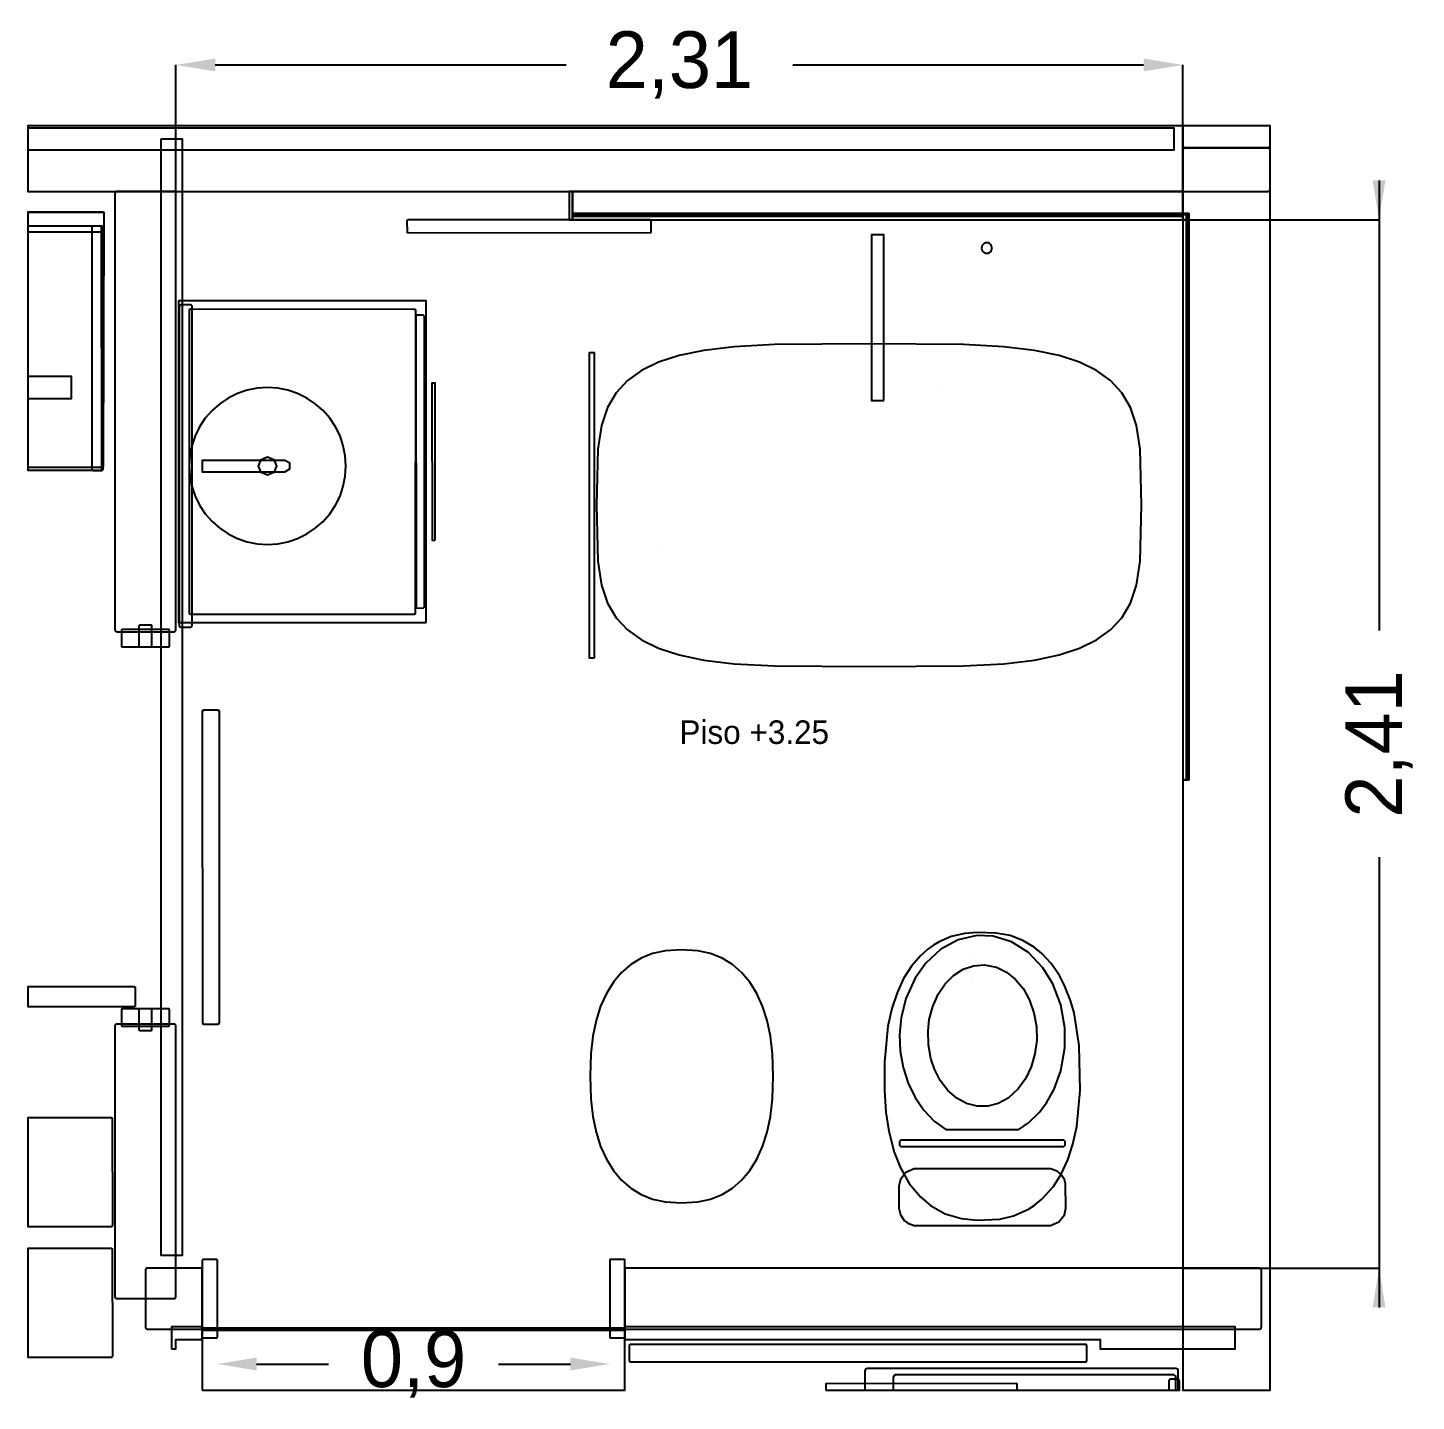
# Model space of a CAD drawing. Header units: metres. Extents: x 738 to 942, y -12 to 4.
# Drawn here: x 819.15 to 822.335, y -8.875 to -5.725 of the extents above; entities that cross this region are included whole.
import ezdxf

# ---------------------------------------------------------------- set-up
doc = ezdxf.new("R2010")
doc.units = ezdxf.units.M
for name, color, linetype in [('CORTE', 7, 'Continuous'), ('COTAS', 4, 'Continuous'), ('TEXTOS', 7, 'Continuous'), ('VISTA', 8, 'Continuous')]:
    doc.layers.add(name, color=color, linetype=linetype)
doc.dimstyles.get("Standard").update_dxf_attribs({"dimtxt": 2.5, "dimasz": 2.5, "dimexe": 1.25, "dimexo": 0.625, "dimtad": 1, "dimcen": 2.5, "dimazin": 3, "dimtfac": 1, "dimtmove": 0, "dimatfit": 3})

# ---------------------------------------------------------------- blocks, each defined once
blk = doc.blocks.new('_CLOSEDFILLED')
at = {"color": 0, "linetype": 'BYBLOCK'}
blk.add_solid([(-1, 0.164), (0, 0), (-1, -0.164)], dxfattribs=at)
blk = doc.blocks.new('*D4')
for p, q in [((819.49, -6.165), (819.49, -5.81)), ((819.58, -5.81), (820.385, -5.81)), ((820.905, -5.81), (821.71, -5.81)), ((821.8, -6.165), (821.8, -5.81))]:
    blk.add_line(p, q)
at = {"layer": 'Defpoints'}
for p in [(819.49, -5.81), (819.49, -6.165), (821.8, -6.165)]:
    blk.add_point(p, dxfattribs=at)
at = {"layer": 'COTAS', "xscale": 0.09, "yscale": 0.09, "rotation": 180}
blk.add_blockref('_CLOSEDFILLED', (819.49, -5.81), dxfattribs=at)
at = {"layer": 'COTAS', "xscale": 0.09, "yscale": 0.09}
blk.add_blockref('_CLOSEDFILLED', (821.8, -5.81), dxfattribs=at)
at = {"layer": 'COTAS', "insert": (820.645, -5.81), "char_height": 0.13, "attachment_point": 5}
blk.add_mtext('2,31', dxfattribs=at)
blk = doc.blocks.new('*D5')
for p, q in [((822.25, -6.075), (822.25, -7.1075)), ((821.8, -6.165), (822.25, -6.165)), ((822.25, -7.6275), (822.25, -8.66)), ((821.8, -8.57), (822.25, -8.57))]:
    blk.add_line(p, q)
at = {"layer": 'Defpoints'}
for p in [(821.8, -6.165), (822.25, -6.165), (821.8, -8.57)]:
    blk.add_point(p, dxfattribs=at)
at = {"layer": 'COTAS', "xscale": 0.09, "yscale": 0.09}
for p, rotation in [((822.25, -6.165), 270), ((822.25, -8.57), 90)]:
    blk.add_blockref('_CLOSEDFILLED', p, dxfattribs=dict(at, rotation=rotation))
at = {"layer": 'COTAS', "insert": (822.25, -7.3675), "char_height": 0.13, "attachment_point": 5, "rotation": 90}
blk.add_mtext('2,41', dxfattribs=at)
blk = doc.blocks.new('*D6')
for p, q in [((819.585, -8.79), (819.585, -8.79)), ((819.675, -8.79), (819.84, -8.79)), ((820.23, -8.79), (820.395, -8.79)), ((820.485, -8.79), (820.485, -8.79))]:
    blk.add_line(p, q)
at = {"layer": 'Defpoints'}
for p in [(819.585, -8.79), (819.585, -8.79), (820.485, -8.79)]:
    blk.add_point(p, dxfattribs=at)
at = {"layer": 'COTAS', "xscale": 0.09, "yscale": 0.09, "rotation": 180}
blk.add_blockref('_CLOSEDFILLED', (819.585, -8.79), dxfattribs=at)
at = {"layer": 'COTAS', "xscale": 0.09, "yscale": 0.09}
blk.add_blockref('_CLOSEDFILLED', (820.485, -8.79), dxfattribs=at)
at = {"layer": 'COTAS', "insert": (820.035, -8.79), "char_height": 0.13, "attachment_point": 5}
blk.add_mtext('0,9', dxfattribs=at)

msp = doc.modelspace()

# ---------------------------------------------------------------- linework, layer by layer
at = {"layer": 'CORTE'}
for points in [[(821.8, -5.9955), (821.8005, -5.997), (821.8008, -5.9981), (821.8011, -5.9984), (821.8013, -5.9987), (821.8017, -5.999), (821.8019, -5.9992), (821.8034, -5.9997), (821.8045, -6), (821.918, -6), (821.9955, -6), (821.997, -5.9995), (821.9981, -5.9992), (821.9984, -5.9989), (821.9987, -5.9987), (821.9989, -5.9984), (821.9992, -5.9981), (821.9995, -5.997), (822, -5.9955), (822, -5.95), (821.8, -5.95), (821.8, -5.9955)], [(821.801, -6.0017), (821.8008, -6.0019), (821.8003, -6.0034), (821.8, -6.0045), (821.8, -6.151), (821.814, -6.151), (821.814, -7.45), (821.8, -7.45), (821.8, -8.85), (822, -8.85), (822, -6.0045), (821.9997, -6.0034), (821.9992, -6.0019), (821.999, -6.0017), (821.9987, -6.0013), (821.9984, -6.0011), (821.9981, -6.0008), (821.997, -6.0005), (821.9955, -6), (821.918, -6), (821.8045, -6), (821.8034, -6.0003), (821.8019, -6.0008), (821.8017, -6.001), (821.8013, -6.0013), (821.801, -6.0017)], [(819.3511, -6.1016), (819.3508, -6.1019), (819.3504, -6.1033), (819.35, -6.1045), (819.35, -6.6324), (819.35, -7.1055), (819.3504, -7.1069), (819.3508, -7.1081), (819.3511, -7.1084), (819.3513, -7.1087), (819.3516, -7.1089), (819.3519, -7.1092), (819.3533, -7.1096), (819.3545, -7.11), (819.4236, -7.11), (819.4855, -7.11), (819.4869, -7.1096), (819.4881, -7.1092), (819.4884, -7.1089), (819.4887, -7.1087), (819.4889, -7.1084), (819.4892, -7.1081), (819.4896, -7.1069), (819.49, -7.1055), (819.49, -6.6324), (819.49, -6.1045), (819.4896, -6.1033), (819.4892, -6.1019), (819.4889, -6.1016), (819.4887, -6.1013), (819.4884, -6.1011), (819.4881, -6.1008), (819.4869, -6.1004), (819.4855, -6.1), (819.4236, -6.1), (819.3545, -6.1), (819.3533, -6.1004), (819.3519, -6.1008), (819.3516, -6.1011), (819.3513, -6.1013), (819.3511, -6.1016)], [(819.3511, -8.0116), (819.3508, -8.0119), (819.3504, -8.0133), (819.35, -8.0145), (819.35, -8.342), (819.35, -8.6355), (819.3504, -8.6369), (819.3508, -8.6381), (819.3511, -8.6384), (819.3513, -8.6387), (819.3516, -8.6389), (819.3519, -8.6392), (819.3533, -8.6396), (819.3545, -8.64), (819.4236, -8.64), (819.4855, -8.64), (819.4869, -8.6396), (819.4881, -8.6392), (819.4884, -8.6389), (819.4887, -8.6387), (819.4889, -8.6384), (819.4892, -8.6381), (819.4896, -8.6369), (819.49, -8.6355), (819.49, -8.342), (819.49, -8.0145), (819.4896, -8.0133), (819.4892, -8.0119), (819.4889, -8.0116), (819.4887, -8.0113), (819.4884, -8.0111), (819.4881, -8.0108), (819.4869, -8.0104), (819.4855, -8.01), (819.4236, -8.01), (819.3545, -8.01), (819.3533, -8.0104), (819.3519, -8.0108), (819.3516, -8.0111), (819.3513, -8.0113), (819.3511, -8.0116)], [(819.4208, -8.5719), (819.4204, -8.5733), (819.42, -8.5745), (819.42, -8.6438), (819.42, -8.7055), (819.4204, -8.7069), (819.4208, -8.7081), (819.4211, -8.7084), (819.4213, -8.7087), (819.4216, -8.7089), (819.4219, -8.7092), (819.4233, -8.7096), (819.4245, -8.71), (819.55, -8.71), (819.55, -8.57), (819.4245, -8.57), (819.4233, -8.5704), (819.4219, -8.5708), (819.4216, -8.5711), (819.4213, -8.5713), (819.4211, -8.5716), (819.4208, -8.5719)], [(821.9784, -8.5711), (821.9781, -8.5708), (821.9769, -8.5704), (821.9755, -8.57), (820.7745, -8.57), (820.52, -8.57), (820.52, -8.71), (820.7745, -8.71), (821.9755, -8.71), (821.9769, -8.7096), (821.9781, -8.7092), (821.9784, -8.7089), (821.9787, -8.7087), (821.9789, -8.7084), (821.9792, -8.7081), (821.9796, -8.7069), (821.98, -8.7055), (821.98, -8.6438), (821.98, -8.5745), (821.9796, -8.5733), (821.9792, -8.5719), (821.9789, -8.5716), (821.9787, -8.5713), (821.9784, -8.5711)]]:
    msp.add_lwpolyline(points, close=True, dxfattribs=at)
at = {"layer": 'VISTA'}
for points in [[(821.4491, -6.1), (821.9955, -6.1), (821.997, -6.0995), (821.9981, -6.0992), (821.9984, -6.0989), (821.9987, -6.0987), (821.9989, -6.0984), (821.9992, -6.0981), (821.9995, -6.097), (822, -6.0955), (822, -6.018), (822, -5.95), (819.15, -5.95), (819.15, -6.1), (821.4491, -6.1)], [(819.15, -5.955), (819.15, -6.005), (821.78, -6.005), (821.78, -5.955), (819.15, -5.955)], [(819.455, -5.98), (819.455, -8.54), (819.505, -8.54), (819.505, -5.98), (819.455, -5.98)], [(820.392, -6.1), (820.392, -6.165), (820.4, -6.165), (820.4, -6.1), (820.392, -6.1)], [(820.5218, -6.1), (820.4, -6.1), (820.4, -6.151), (820.5218, -6.151), (821.8, -6.151), (821.8, -6.1), (820.5218, -6.1)], [(819.3215, -6.1925), (819.3225, -6.1922), (819.3235, -6.1919), (819.3237, -6.1917), (819.324, -6.1915), (819.3242, -6.1912), (819.3244, -6.191), (819.3247, -6.19), (819.325, -6.189), (819.325, -6.1695), (819.325, -6.151), (819.3247, -6.15), (819.3244, -6.149), (819.3242, -6.1487), (819.324, -6.1485), (819.3237, -6.1483), (819.3235, -6.1481), (819.3225, -6.1478), (819.3215, -6.1475), (819.15, -6.1475), (819.15, -6.1925), (819.3215, -6.1925)], [(819.324, -6.7325), (819.325, -6.1485), (819.15, -6.1484), (819.15, -6.7325), (819.324, -6.7325)], [(820.5783, -6.195), (820.58, -6.1933), (820.58, -6.1667), (820.5783, -6.165), (820.0217, -6.165), (820.02, -6.1667), (820.0203, -6.1943), (820.5783, -6.195)], [(820.5218, -6.151), (820.4, -6.151), (820.4, -6.153), (820.5218, -6.153), (821.8, -6.153), (821.8, -6.151), (821.3603, -6.151), (820.5218, -6.151)], [(820.5218, -6.153), (820.4, -6.153), (820.4, -6.157), (820.5218, -6.157), (821.8, -6.157), (821.8, -6.153), (821.3603, -6.153), (820.5218, -6.153)], [(820.5218, -6.157), (820.4, -6.157), (820.4, -6.165), (820.5218, -6.165), (821.8, -6.165), (821.8, -6.157), (821.3603, -6.157), (820.5218, -6.157)], [(821.8, -6.151), (821.8, -6.153), (821.812, -6.153), (821.812, -6.151), (821.8, -6.151)], [(821.8, -6.153), (821.8, -6.165), (821.808, -6.165), (821.808, -6.153), (821.8, -6.153)], [(821.8, -6.165), (821.8, -7.45), (821.808, -7.45), (821.808, -6.165), (821.8, -6.165)], [(821.808, -6.153), (821.808, -7.45), (821.812, -7.45), (821.812, -6.153), (821.808, -6.153)], [(821.812, -6.151), (821.812, -7.45), (821.814, -7.45), (821.814, -6.151), (821.812, -6.151)], [(819.3185, -6.7394), (819.32, -6.7365), (819.3194, -6.1815), (819.3165, -6.18), (819.15, -6.1801), (819.15, -6.7394), (819.3185, -6.7394)], [(819.3185, -6.7394), (819.32, -6.7365), (819.3194, -6.1815), (819.3165, -6.18), (819.15, -6.1801), (819.15, -6.7394), (819.3185, -6.7394)], [(819.2978, -6.1812), (819.2976, -6.1815), (819.2973, -6.1825), (819.297, -6.1835), (819.297, -6.453), (819.297, -6.7365), (819.2973, -6.7375), (819.2976, -6.7385), (819.2978, -6.7387), (819.298, -6.739), (819.2982, -6.7392), (819.2985, -6.7394), (819.2995, -6.7397), (819.3005, -6.74), (819.3098, -6.74), (819.3195, -6.74), (819.3205, -6.7397), (819.3215, -6.7394), (819.3217, -6.7392), (819.322, -6.739), (819.3222, -6.7387), (819.3224, -6.7385), (819.3227, -6.7375), (819.323, -6.7365), (819.323, -6.453), (819.323, -6.1835), (819.3227, -6.1825), (819.3224, -6.1815), (819.3222, -6.1812), (819.322, -6.181), (819.3217, -6.1808), (819.3215, -6.1806), (819.3205, -6.1803), (819.3195, -6.18), (819.3098, -6.18), (819.3005, -6.18), (819.2995, -6.1803), (819.2985, -6.1806), (819.2982, -6.1808), (819.298, -6.181), (819.2978, -6.1812)], [(819.3183, -6.181), (819.319, -6.1817), (819.3183, -6.1817), (819.3183, -6.181)], [(819.3183, -6.181), (819.319, -6.1817), (819.3183, -6.1817), (819.3183, -6.181)], [(821.114, -6.58), (821.114, -6.2), (821.086, -6.2), (821.086, -6.58), (821.114, -6.58)], [(821.3469, -6.2184), (821.344, -6.2196), (821.3415, -6.2215), (821.3396, -6.224), (821.3384, -6.2269), (821.338, -6.23), (821.3384, -6.2331), (821.3396, -6.236), (821.3415, -6.2385), (821.344, -6.2404), (821.3469, -6.2416), (821.35, -6.242), (821.3531, -6.2416), (821.356, -6.2404), (821.3585, -6.2385), (821.3604, -6.236), (821.3616, -6.2331), (821.362, -6.23), (821.3616, -6.2269), (821.3604, -6.224), (821.3585, -6.2215), (821.356, -6.2196), (821.3531, -6.2184), (821.35, -6.218), (821.3469, -6.2184)], [(820.0641, -7.0892), (820.0641, -6.3508), (819.4959, -6.3509), (819.4959, -7.0891), (820.0641, -7.0892)], [(819.498, -6.3617), (819.4978, -6.3619), (819.4972, -6.3638), (819.497, -6.3645), (819.497, -6.8997), (819.497, -7.0955), (819.4976, -7.0974), (819.4978, -7.0981), (819.4982, -7.0985), (819.4983, -7.0987), (819.4987, -7.099), (819.4989, -7.0992), (819.5008, -7.0998), (819.5015, -7.1), (819.5169, -7.1), (819.5225, -7.1), (819.5244, -7.0994), (819.5251, -7.0992), (819.5255, -7.0988), (819.5257, -7.0987), (819.5258, -7.0985), (819.5262, -7.0981), (819.5264, -7.0974), (819.527, -7.0955), (819.527, -6.8997), (819.527, -6.3645), (819.5268, -6.3638), (819.5262, -6.3619), (819.526, -6.3617), (819.5257, -6.3613), (819.5255, -6.3612), (819.5251, -6.3608), (819.5244, -6.3606), (819.5225, -6.36), (819.5169, -6.36), (819.5015, -6.36), (819.5008, -6.3602), (819.4989, -6.3608), (819.4987, -6.361), (819.4983, -6.3613), (819.498, -6.3617)], [(819.5235, -7.07), (820.0365, -7.07), (820.0394, -7.0685), (820.04, -6.3735), (820.0385, -6.3706), (819.5235, -6.37), (819.5206, -6.3715), (819.5206, -7.0685), (819.5235, -7.07)], [(819.5217, -6.371), (819.5217, -6.3717), (819.521, -6.3717), (819.5217, -6.371)], [(820.0383, -6.371), (820.039, -6.3717), (820.0383, -6.3717), (820.0383, -6.371)], [(820.057, -7.056), (820.06, -7.053), (820.06, -6.387), (820.057, -6.384), (820.043, -6.384), (820.04, -6.387), (820.0409, -7.0551), (820.057, -7.056)], [(820.057, -7.056), (820.06, -7.053), (820.06, -6.387), (820.057, -6.384), (820.043, -6.384), (820.04, -6.387), (820.0409, -7.0551), (820.057, -7.056)], [(820.4802, -6.5955), (820.4662, -6.6368), (820.4578, -6.6917), (820.455, -6.82), (820.4578, -6.9483), (820.4662, -7.0032), (820.4802, -7.0445), (820.5, -7.078), (820.5259, -7.1058), (820.5581, -7.129), (820.5972, -7.148), (820.6441, -7.1633), (820.7007, -7.1751), (820.7705, -7.1834), (820.8632, -7.1884), (821.08, -7.19), (821.2968, -7.1884), (821.3895, -7.1834), (821.4593, -7.1751), (821.5159, -7.1633), (821.5628, -7.148), (821.6019, -7.129), (821.6341, -7.1058), (821.66, -7.078), (821.6798, -7.0445), (821.6938, -7.0032), (821.7022, -6.9483), (821.705, -6.82), (821.7022, -6.6917), (821.6938, -6.6368), (821.6798, -6.5955), (821.66, -6.562), (821.6341, -6.5342), (821.6019, -6.511), (821.5628, -6.492), (821.5159, -6.4767), (821.4593, -6.4649), (821.3895, -6.4566), (821.2968, -6.4516), (821.08, -6.45), (820.8632, -6.4516), (820.7705, -6.4566), (820.7007, -6.4649), (820.6441, -6.4767), (820.5972, -6.492), (820.5581, -6.511), (820.5259, -6.5342), (820.5, -6.562), (820.4802, -6.5955)], [(820.45, -7.17), (820.45, -6.8313), (820.45, -6.47), (820.4442, -6.47), (820.438, -6.47), (820.438, -6.8087), (820.438, -7.17), (820.4438, -7.17), (820.45, -7.17)], [(819.15, -6.525), (819.15, -6.575), (819.25, -6.575), (819.25, -6.525), (819.15, -6.525)], [(819.5337, -6.6611), (819.5261, -6.6834), (819.5215, -6.7065), (819.52, -6.73), (819.5215, -6.7535), (819.5261, -6.7766), (819.5337, -6.7989), (819.5441, -6.82), (819.5572, -6.8396), (819.5727, -6.8573), (819.5904, -6.8728), (819.61, -6.8859), (819.6311, -6.8963), (819.6534, -6.9039), (819.6765, -6.9085), (819.7, -6.91), (819.7235, -6.9085), (819.7466, -6.9039), (819.7689, -6.8963), (819.79, -6.8859), (819.8096, -6.8728), (819.8273, -6.8573), (819.8428, -6.8396), (819.8559, -6.82), (819.8663, -6.7989), (819.8739, -6.7766), (819.8785, -6.7535), (819.88, -6.73), (819.8785, -6.7065), (819.8739, -6.6834), (819.8663, -6.6611), (819.8559, -6.64), (819.8428, -6.6204), (819.8273, -6.6027), (819.8096, -6.5872), (819.79, -6.5741), (819.7689, -6.5637), (819.7466, -6.5561), (819.7235, -6.5515), (819.7, -6.55), (819.6765, -6.5515), (819.6534, -6.5561), (819.6311, -6.5637), (819.61, -6.5741), (819.5904, -6.5872), (819.5727, -6.6027), (819.5572, -6.6204), (819.5441, -6.64), (819.5337, -6.6611)], [(820.085, -6.9), (820.085, -6.54), (820.077, -6.54), (820.0775, -6.9), (820.085, -6.9)], [(820.085, -6.9), (820.085, -6.54), (820.077, -6.54), (820.0775, -6.9), (820.085, -6.9)], [(821.2388, -6.5501), (821.2388, -6.5501), (821.2388, -6.5501), (821.2388, -6.5501)], [(819.74, -6.743), (819.7513, -6.7365), (819.7513, -6.7235), (819.74, -6.717), (819.55, -6.717), (819.55, -6.743), (819.74, -6.743)], [(819.6852, -6.7448), (819.679, -6.73), (819.6852, -6.7152), (819.7, -6.709), (819.7148, -6.7152), (819.721, -6.73), (819.7148, -6.7448), (819.7, -6.751), (819.6852, -6.7448)], [(819.319, -6.7383), (819.3183, -6.739), (819.3183, -6.7383), (819.319, -6.7383)], [(819.319, -6.7383), (819.3183, -6.739), (819.3183, -6.7383), (819.319, -6.7383)], [(820.6004, -6.9189), (820.6004, -6.9189), (820.6004, -6.9189), (820.6004, -6.9189)], [(819.5217, -7.0683), (819.5217, -7.069), (819.521, -7.0683), (819.5217, -7.0683)], [(820.039, -7.0683), (820.0383, -7.069), (820.0383, -7.0683), (820.039, -7.0683)], [(819.4059, -7.0956), (819.4056, -7.0957), (819.4054, -7.0962), (819.405, -7.0968), (819.405, -7.1171), (819.405, -7.1433), (819.4053, -7.1437), (819.4056, -7.1443), (819.4058, -7.1444), (819.406, -7.1445), (819.4062, -7.1446), (819.4065, -7.1447), (819.4074, -7.1448), (819.4085, -7.145), (819.4185, -7.145), (819.4315, -7.145), (819.4324, -7.1449), (819.4335, -7.1447), (819.4337, -7.1446), (819.434, -7.1445), (819.4342, -7.1444), (819.4344, -7.1443), (819.4347, -7.1437), (819.435, -7.1433), (819.435, -7.1171), (819.435, -7.0968), (819.4346, -7.0962), (819.4344, -7.0957), (819.4341, -7.0956), (819.434, -7.0955), (819.4337, -7.0954), (819.4335, -7.0953), (819.4324, -7.0951), (819.4315, -7.095), (819.4185, -7.095), (819.4085, -7.095), (819.4074, -7.0952), (819.4065, -7.0953), (819.4062, -7.0954), (819.406, -7.0955), (819.4059, -7.0956)], [(819.3654, -7.1056), (819.3653, -7.1057), (819.3652, -7.1061), (819.365, -7.1067), (819.365, -7.1227), (819.365, -7.1433), (819.3651, -7.1437), (819.3653, -7.1443), (819.3654, -7.1444), (819.3655, -7.1445), (819.3656, -7.1446), (819.3657, -7.1447), (819.3661, -7.1448), (819.3667, -7.145), (819.4133, -7.145), (819.4733, -7.145), (819.4737, -7.1449), (819.4743, -7.1447), (819.4744, -7.1446), (819.4745, -7.1445), (819.4746, -7.1444), (819.4747, -7.1443), (819.4749, -7.1437), (819.475, -7.1433), (819.475, -7.1227), (819.475, -7.1067), (819.4748, -7.1061), (819.4747, -7.1057), (819.4746, -7.1056), (819.4745, -7.1055), (819.4744, -7.1054), (819.4743, -7.1053), (819.4737, -7.1051), (819.4733, -7.105), (819.4133, -7.105), (819.3667, -7.105), (819.3661, -7.1052), (819.3657, -7.1053), (819.3656, -7.1054), (819.3655, -7.1055), (819.3654, -7.1056)], [(819.5512, -8.0088), (819.554, -8.01), (819.586, -8.01), (819.5888, -8.0088), (819.59, -8.006), (819.59, -7.294), (819.5888, -7.2912), (819.586, -7.29), (819.554, -7.29), (819.5512, -7.2912), (819.55, -7.294), (819.5512, -8.0088)], [(819.5517, -7.2917), (819.5515, -7.2922), (819.5515, -7.2915), (819.5517, -7.2917)], [(819.5883, -7.2917), (819.5878, -7.2915), (819.5885, -7.2915), (819.5883, -7.2917)], [(821.1154, -8.1625), (821.1187, -8.2123), (821.1252, -8.2558), (821.1378, -8.3041), (821.1513, -8.3384), (821.1724, -8.3758), (821.1979, -8.4067), (821.2213, -8.4266), (821.2543, -8.4451), (821.2919, -8.4563), (821.3277, -8.4598), (821.3799, -8.4576), (821.4113, -8.4504), (821.446, -8.4348), (821.4587, -8.4266), (821.4765, -8.4121), (821.5028, -8.3825), (821.5208, -8.3541), (821.5358, -8.3218), (821.5478, -8.2855), (821.5567, -8.2453), (821.5646, -8.1625), (821.5624, -8.0594), (821.5504, -7.9841), (821.5422, -7.9559), (821.5287, -7.9215), (821.5166, -7.8984), (821.4979, -7.871), (821.4765, -7.8479), (821.4587, -7.8334), (821.4327, -7.8181), (821.4038, -7.8073), (821.3712, -7.8014), (821.3277, -7.8002), (821.3001, -7.8024), (821.2687, -7.8096), (821.2406, -7.8215), (821.2275, -7.8292), (821.2152, -7.838), (821.1979, -7.8533), (821.1772, -7.8775), (821.1592, -7.9059), (821.1442, -7.9382), (821.1322, -7.9745), (821.1233, -8.0147), (821.1154, -8.0975), (821.1154, -8.1625)], [(821.1501, -8.0339), (821.1516, -8.0723), (821.1582, -8.1098), (821.1696, -8.1455), (821.1856, -8.1785), (821.2056, -8.2078), (821.2293, -8.2326), (821.256, -8.2516), (821.424, -8.2516), (821.4456, -8.237), (821.4699, -8.2131), (821.4869, -8.1907), (821.5045, -8.1591), (821.5199, -8.1171), (821.5291, -8.0646), (821.5291, -8.0186), (821.5199, -7.9661), (821.5013, -7.9175), (821.4787, -7.881), (821.4456, -7.8462), (821.4069, -7.8217), (821.3648, -7.8086), (821.3276, -7.8071), (821.2848, -7.8167), (821.245, -7.8381), (821.2101, -7.8701), (821.1856, -7.9047), (821.1645, -7.9517), (821.1536, -7.9958), (821.1501, -8.0339)], [(821.2277, -7.8296), (821.2277, -7.8296), (821.2277, -7.8296), (821.2277, -7.8296)], [(821.2769, -7.811), (821.2769, -7.811), (821.2769, -7.811), (821.2769, -7.811)], [(821.4584, -7.8343), (821.4584, -7.8343), (821.4584, -7.8343), (821.4584, -7.8343)], [(820.4461, -8.0381), (820.4415, -8.0786), (820.44, -8.13), (820.4415, -8.1814), (820.4461, -8.2219), (820.4537, -8.2582), (820.4642, -8.2909), (820.4775, -8.3202), (820.4936, -8.346), (820.5123, -8.3682), (820.5335, -8.3866), (820.5572, -8.4011), (820.5834, -8.4116), (820.6128, -8.4179), (820.65, -8.42), (820.6872, -8.4179), (820.7166, -8.4116), (820.7428, -8.4011), (820.7665, -8.3866), (820.7877, -8.3682), (820.8064, -8.346), (820.8225, -8.3202), (820.8358, -8.2909), (820.8463, -8.2582), (820.8539, -8.2219), (820.8585, -8.1814), (820.86, -8.13), (820.8585, -8.0786), (820.8539, -8.0381), (820.8463, -8.0018), (820.8358, -7.9691), (820.8225, -7.9398), (820.8064, -7.914), (820.7877, -7.8918), (820.7665, -7.8734), (820.7428, -7.8589), (820.7166, -7.8484), (820.6872, -7.8421), (820.65, -7.84), (820.6128, -7.8421), (820.5834, -7.8484), (820.5572, -7.8589), (820.5335, -7.8734), (820.5123, -7.8918), (820.4936, -7.914), (820.4775, -7.9398), (820.4642, -7.9691), (820.4537, -8.0018), (820.4461, -8.0381)], [(821.3151, -7.8544), (821.3151, -7.8544), (821.3151, -7.8544), (821.3151, -7.8544)], [(821.4631, -7.8421), (821.4631, -7.8421), (821.4631, -7.8421), (821.4631, -7.8421)], [(821.4631, -7.8421), (821.4631, -7.8421), (821.4631, -7.8421), (821.4631, -7.8421)], [(821.3037, -8.1921), (821.2811, -8.1799), (821.2607, -8.1622), (821.2434, -8.1397), (821.2298, -8.1132), (821.2216, -8.0888), (821.2161, -8.0578), (821.2153, -8.026), (821.2183, -7.9997), (821.2261, -7.9695), (821.2384, -7.9419), (821.2546, -7.918), (821.274, -7.8986), (821.296, -7.8845), (821.3196, -7.8763), (821.3441, -7.8742), (821.3724, -7.8796), (821.3953, -7.8909), (821.4161, -7.9077), (821.434, -7.9295), (821.4483, -7.9554), (821.4584, -7.9844), (821.4639, -8.0154), (821.4647, -8.0472), (821.4607, -8.0787), (821.4521, -8.1085), (821.4392, -8.1355), (821.4224, -8.1588), (821.3989, -8.1799), (821.3763, -8.1921), (821.3523, -8.1983), (821.3277, -8.1983), (821.3037, -8.1921)], [(821.4041, -7.8945), (821.4041, -7.8945), (821.4041, -7.8945), (821.4041, -7.8945)], [(819.394, -7.97), (819.3949, -7.9697), (819.396, -7.9694), (819.3962, -7.9692), (819.3965, -7.969), (819.3966, -7.9688), (819.3969, -7.9685), (819.3971, -7.9677), (819.3975, -7.9665), (819.3975, -7.9503), (819.3975, -7.9285), (819.3972, -7.9276), (819.3969, -7.9265), (819.3967, -7.9263), (819.3965, -7.926), (819.3962, -7.9258), (819.396, -7.9256), (819.3949, -7.9253), (819.394, -7.925), (819.15, -7.925), (819.15, -7.97), (819.394, -7.97)], [(821.3124, -7.9069), (821.3124, -7.9069), (821.3124, -7.9069), (821.3124, -7.9069)], [(821.3155, -7.9117), (821.3155, -7.9117), (821.3155, -7.9117), (821.3155, -7.9117)], [(819.3654, -7.9756), (819.3653, -7.9757), (819.3652, -7.9761), (819.365, -7.9767), (819.365, -7.9927), (819.365, -8.0133), (819.3651, -8.0137), (819.3653, -8.0143), (819.3654, -8.0144), (819.3655, -8.0145), (819.3656, -8.0146), (819.3657, -8.0147), (819.3661, -8.0148), (819.3667, -8.015), (819.4133, -8.015), (819.4733, -8.015), (819.4737, -8.0149), (819.4743, -8.0147), (819.4744, -8.0146), (819.4745, -8.0145), (819.4746, -8.0144), (819.4747, -8.0143), (819.4749, -8.0137), (819.475, -8.0133), (819.475, -7.9927), (819.475, -7.9767), (819.4748, -7.9761), (819.4747, -7.9757), (819.4746, -7.9756), (819.4745, -7.9755), (819.4744, -7.9754), (819.4743, -7.9753), (819.4737, -7.9751), (819.4733, -7.975), (819.4133, -7.975), (819.3667, -7.975), (819.3661, -7.9752), (819.3657, -7.9753), (819.3656, -7.9754), (819.3655, -7.9755), (819.3654, -7.9756)], [(819.4059, -7.9756), (819.4056, -7.9757), (819.4054, -7.9762), (819.405, -7.9768), (819.405, -7.9971), (819.405, -8.0233), (819.4053, -8.0237), (819.4056, -8.0243), (819.4058, -8.0244), (819.406, -8.0245), (819.4062, -8.0246), (819.4065, -8.0247), (819.4074, -8.0248), (819.4085, -8.025), (819.4185, -8.025), (819.4315, -8.025), (819.4324, -8.0249), (819.4335, -8.0247), (819.4337, -8.0246), (819.434, -8.0245), (819.4342, -8.0244), (819.4344, -8.0243), (819.4347, -8.0237), (819.435, -8.0233), (819.435, -7.9971), (819.435, -7.9768), (819.4346, -7.9762), (819.4344, -7.9757), (819.4341, -7.9756), (819.434, -7.9755), (819.4337, -7.9754), (819.4335, -7.9753), (819.4324, -7.9751), (819.4315, -7.975), (819.4185, -7.975), (819.4085, -7.975), (819.4074, -7.9752), (819.4065, -7.9753), (819.4062, -7.9754), (819.406, -7.9755), (819.4059, -7.9756)], [(819.5517, -8.0083), (819.5522, -8.0085), (819.5515, -8.0085), (819.5517, -8.0083)], [(819.5885, -8.0085), (819.5878, -8.0085), (819.5883, -8.0083), (819.5885, -8.0085)], [(819.3433, -8.4743), (819.345, -8.471), (819.3443, -8.2267), (819.341, -8.225), (819.15, -8.2253), (819.15, -8.4746), (819.3433, -8.4743)], [(819.3433, -8.2267), (819.3428, -8.2265), (819.3435, -8.2265), (819.3433, -8.2267)], [(821.153, -8.2766), (821.15, -8.2796), (821.15, -8.2876), (821.153, -8.2906), (821.527, -8.2906), (821.53, -8.2876), (821.53, -8.2796), (821.527, -8.2766), (821.153, -8.2766)], [(821.1518, -8.4475), (821.1605, -8.4605), (821.1688, -8.4668), (821.1835, -8.4719), (821.4965, -8.4719), (821.5156, -8.4639), (821.5282, -8.4475), (821.5312, -8.4322), (821.5309, -8.377), (821.5282, -8.3669), (821.5195, -8.3539), (821.5113, -8.3476), (821.4965, -8.3425), (821.1835, -8.3425), (821.1644, -8.3505), (821.1518, -8.3669), (821.1487, -8.3822), (821.1487, -8.4322), (821.1518, -8.4475)], [(821.5122, -8.3605), (821.5122, -8.3605), (821.5122, -8.3605), (821.5122, -8.3605)], [(821.5231, -8.3625), (821.5231, -8.3625), (821.5231, -8.3625), (821.5231, -8.3625)], [(821.2163, -8.4194), (821.2163, -8.4194), (821.2163, -8.4194), (821.2163, -8.4194)], [(821.222, -8.4247), (821.222, -8.4247), (821.222, -8.4247), (821.222, -8.4247)], [(821.4518, -8.4291), (821.4518, -8.4291), (821.4518, -8.4291), (821.4518, -8.4291)], [(821.4524, -8.4305), (821.4524, -8.4305), (821.4524, -8.4305), (821.4524, -8.4305)], [(821.169, -8.464), (821.169, -8.464), (821.169, -8.464), (821.169, -8.464)], [(821.3003, -8.4563), (821.3003, -8.4563), (821.3003, -8.4563), (821.3003, -8.4563)], [(821.3006, -8.4541), (821.3006, -8.4541), (821.3006, -8.4541), (821.3006, -8.4541)], [(821.3278, -8.4568), (821.3278, -8.4568), (821.3278, -8.4568), (821.3278, -8.4568)], [(821.511, -8.464), (821.511, -8.464), (821.511, -8.464), (821.511, -8.464)], [(821.523, -8.4519), (821.523, -8.4519), (821.523, -8.4519), (821.523, -8.4519)], [(821.5265, -8.4429), (821.5265, -8.4429), (821.5265, -8.4429), (821.5265, -8.4429)], [(819.3435, -8.4735), (819.3428, -8.4735), (819.3433, -8.4733), (819.3435, -8.4735)], [(819.3433, -8.7743), (819.345, -8.771), (819.3443, -8.5267), (819.341, -8.525), (819.15, -8.5253), (819.15, -8.7746), (819.3433, -8.7743)], [(819.3433, -8.5267), (819.3428, -8.5265), (819.3435, -8.5265), (819.3433, -8.5267)], [(819.552, -8.73), (819.583, -8.73), (819.5844, -8.7294), (819.585, -8.728), (819.585, -8.552), (819.5844, -8.5506), (819.583, -8.55), (819.552, -8.55), (819.5506, -8.5506), (819.55, -8.552), (819.55, -8.728), (819.5506, -8.7294), (819.552, -8.73)], [(820.487, -8.73), (820.518, -8.73), (820.5194, -8.7294), (820.52, -8.728), (820.52, -8.552), (820.5194, -8.5506), (820.518, -8.55), (820.487, -8.55), (820.4856, -8.5506), (820.485, -8.552), (820.485, -8.728), (820.4856, -8.7294), (820.487, -8.73)], [(819.48, -8.755), (819.49, -8.755), (819.49, -8.734), (819.55, -8.734), (819.55, -8.705), (819.48, -8.705), (819.48, -8.755)], [(819.55, -8.7125), (820.52, -8.7125), (820.52, -8.7075), (819.55, -8.7075), (819.55, -8.7125)], [(819.55, -8.85), (820.52, -8.85), (820.52, -8.71), (819.55, -8.71), (819.55, -8.85)], [(820.52, -8.734), (821.61, -8.734), (821.61, -8.755), (821.92, -8.755), (821.92, -8.705), (820.52, -8.705), (820.52, -8.734)], [(820.533, -8.785), (820.5711, -8.785), (821.577, -8.785), (821.5791, -8.7841), (821.58, -8.782), (821.58, -8.748), (821.5791, -8.7459), (821.577, -8.745), (820.5711, -8.745), (820.533, -8.745), (820.5309, -8.7459), (820.53, -8.748), (820.53, -8.782), (820.5309, -8.7841), (820.533, -8.785)], [(819.3435, -8.7735), (819.3428, -8.7735), (819.3433, -8.7733), (819.3435, -8.7735)], [(821.7889, -8.8025), (821.784, -8.8), (821.076, -8.8), (821.0718, -8.8018), (821.07, -8.806), (821.07, -8.85), (821.7889, -8.85), (821.7889, -8.8025)], [(821.135, -8.85), (821.7839, -8.85), (821.7839, -8.8175), (821.779, -8.815), (821.141, -8.815), (821.1368, -8.8168), (821.135, -8.821), (821.135, -8.85)], [(820.9807, -8.85), (821.42, -8.85), (821.42, -8.8367), (821.4183, -8.835), (820.9807, -8.8353), (820.9807, -8.85)], [(821.7685, -8.8267), (821.7683, -8.8269), (821.7678, -8.8286), (821.7675, -8.8295), (821.7675, -8.85), (821.7925, -8.85), (821.7925, -8.8295), (821.7922, -8.8286), (821.7917, -8.8269), (821.7915, -8.8267), (821.7912, -8.8263), (821.791, -8.8261), (821.7906, -8.8258), (821.7897, -8.8255), (821.788, -8.825), (821.7824, -8.825), (821.772, -8.825), (821.7711, -8.8253), (821.7694, -8.8258), (821.7692, -8.826), (821.7688, -8.8263), (821.7685, -8.8267)]]:
    msp.add_lwpolyline(points, close=True, dxfattribs=at)

# ---------------------------------------------------------------- texts
at = {"layer": 'TEXTOS'}
msp.add_text('Piso +3.25', height=0.054, dxfattribs=at).set_placement((820.645, -7.3675))

# ---------------------------------------------------------------- dimensions: what is measured, and where the dimension line sits
at = {"layer": 'COTAS'}
for base, p1, p2, picture, middle in [((819.49, -5.81), (819.49, -6.165), (821.8, -6.165), '*D4', (820.645, -5.81)), ((819.585, -8.79), (819.585, -8.79), (820.485, -8.79), '*D6', (820.035, -8.79))]:
    dim = msp.add_linear_dim(base=base, p1=p1, p2=p2, dimstyle='Standard', override={"dimtxt": 0.13, "dimasz": 0.09}, dxfattribs=at)
    dim.commit()
    dim.dimension.update_dxf_attribs({"geometry": picture, "text_midpoint": middle})
dim = msp.add_linear_dim(base=(822.25, -6.165), p1=(821.8, -6.165), p2=(821.8, -8.57), angle=90, dimstyle='Standard', override={"dimtxt": 0.13, "dimasz": 0.09}, dxfattribs=at)
dim.commit()
dim.dimension.update_dxf_attribs({"geometry": '*D5', "text_midpoint": (822.25, -7.3675)})

doc.saveas('drawing.dxf')
